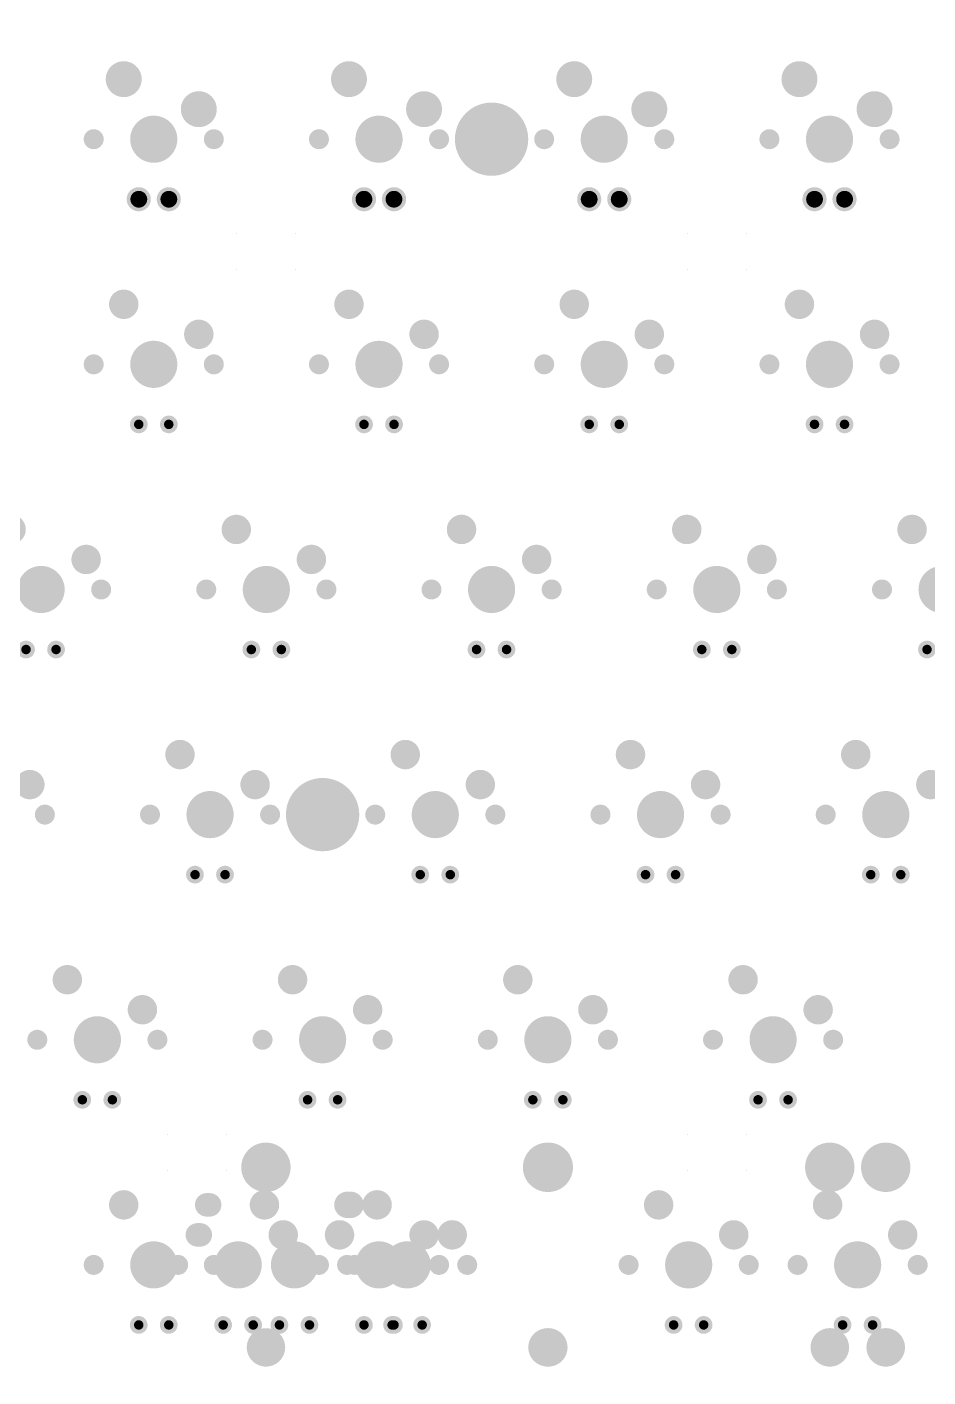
# Model space of a CAD drawing. Extents: x 623 to 925, y 1388 to 1504.
# Drawn here: x 772.6 to 848.8, y 1388.1 to 1502.4 of the extents above; entities that cross this region are included whole.
import ezdxf

# ---------------------------------------------------------------- set-up
doc = ezdxf.new("R2010")
doc.units = 0
doc.layers.get('0').update_dxf_attribs({"linetype": 'CONTINUOUS'})
for name, color, linetype in [('BOTTOMSOLDER', 6, 'CONTINUOUS'), ('KEEPOUTLAYER', 6, 'CONTINUOUS'), ('PADHOLELAYER', 156, 'CONTINUOUS')]:
    doc.layers.add(name, color=color, linetype=linetype)

# ---------------------------------------------------------------- blocks, each defined once
blk = doc.blocks.new('MX1UP__14')
at = {"layer": 'BOTTOMSOLDER'}
for points, const_width in [([(-1.64, 5.08, 1), (-0.89, 5.08, 1)], 0.75), ([(0.9, 5.08, 1), (1.65, 5.08, 1)], 0.75), ([(-1, 0, 1), (1, 0, 1)], 1.99), ([(-5.5, 0, 1), (-4.66, 0, 1)], 0.85), ([(4.66, 0, 1), (5.5, 0, 1)], 0.85), ([(-4.43, -2.54, 1), (-3.19, -2.54, 1)], 1.25), ([(1.85, -5.08, 1), (2.97, -5.08, 1)], 1.12), ([(2.11, -5.08, 1), (3.23, -5.08, 1)], 1.12)]:
    blk.add_lwpolyline(points, format="xyb", close=True, dxfattribs=dict(at, const_width=const_width))
at = {"layer": 'BOTTOMSOLDER', "const_width": 2.24}
blk.add_lwpolyline([(2.67, -5.08), (2.41, -5.08)], dxfattribs=at)
at = {"layer": 'PADHOLELAYER'}
for points, const_width in [([(-1.47, 5.08, 1), (-1.07, 5.08, 1)], 0.4), ([(1.07, 5.08, 1), (1.47, 5.08, 1)], 0.4), ([(-1, 0, 1), (1, 0, 1)], 1.99), ([(-5.5, 0, 1), (-4.66, 0, 1)], 0.85), ([(4.66, 0, 1), (5.5, 0, 1)], 0.85), ([(-4.19, -2.54, 1), (-3.43, -2.54, 1)], 0.751), ([(2.16, -5.08, 1), (2.92, -5.08, 1)], 0.751)]:
    blk.add_lwpolyline(points, format="xyb", close=True, dxfattribs=dict(at, const_width=const_width))
blk = doc.blocks.new('MX1UP__15')
at = {"layer": 'BOTTOMSOLDER'}
for points, const_width in [([(-1.64, 5.08, 1), (-0.89, 5.08, 1)], 0.75), ([(0.9, 5.08, 1), (1.65, 5.08, 1)], 0.75), ([(-1, 0, 1), (1, 0, 1)], 1.99), ([(-5.5, 0, 1), (-4.66, 0, 1)], 0.85), ([(4.66, 0, 1), (5.5, 0, 1)], 0.85), ([(-4.43, -2.54, 1), (-3.44, -2.54, 1)], 0.996), ([(-4.18, -2.54, 1), (-3.19, -2.54, 1)], 0.996), ([(1.92, -5.08, 1), (3.16, -5.08, 1)], 1.25)]:
    blk.add_lwpolyline(points, format="xyb", close=True, dxfattribs=dict(at, const_width=const_width))
at = {"layer": 'BOTTOMSOLDER', "const_width": 1.99}
blk.add_lwpolyline([(-3.68, -2.54), (-3.94, -2.54)], dxfattribs=at)
at = {"layer": 'PADHOLELAYER'}
for points, const_width in [([(-1.47, 5.08, 1), (-1.07, 5.08, 1)], 0.4), ([(1.07, 5.08, 1), (1.47, 5.08, 1)], 0.4), ([(-1, 0, 1), (1, 0, 1)], 1.99), ([(-5.5, 0, 1), (-4.66, 0, 1)], 0.85), ([(4.66, 0, 1), (5.5, 0, 1)], 0.85), ([(-4.19, -2.54, 1), (-3.43, -2.54, 1)], 0.751), ([(2.16, -5.08, 1), (2.92, -5.08, 1)], 0.751)]:
    blk.add_lwpolyline(points, format="xyb", close=True, dxfattribs=dict(at, const_width=const_width))
blk = doc.blocks.new('MX1UP__16')
at = {"layer": 'BOTTOMSOLDER'}
for points, const_width in [([(-1.64, 5.08, 1), (-0.89, 5.08, 1)], 0.75), ([(0.9, 5.08, 1), (1.65, 5.08, 1)], 0.75), ([(-1, 0, 1), (1, 0, 1)], 1.99), ([(-5.5, 0, 1), (-4.66, 0, 1)], 0.85), ([(4.66, 0, 1), (5.5, 0, 1)], 0.85), ([(-4.43, -2.54, 1), (-3.19, -2.54, 1)], 1.25), ([(1.92, -5.08, 1), (3.16, -5.08, 1)], 1.25)]:
    blk.add_lwpolyline(points, format="xyb", close=True, dxfattribs=dict(at, const_width=const_width))
at = {"layer": 'PADHOLELAYER'}
for points, const_width in [([(-1.47, 5.08, 1), (-1.07, 5.08, 1)], 0.4), ([(1.07, 5.08, 1), (1.47, 5.08, 1)], 0.4), ([(-1, 0, 1), (1, 0, 1)], 1.99), ([(-5.5, 0, 1), (-4.66, 0, 1)], 0.85), ([(4.66, 0, 1), (5.5, 0, 1)], 0.85), ([(-4.19, -2.54, 1), (-3.43, -2.54, 1)], 0.751), ([(2.16, -5.08, 1), (2.92, -5.08, 1)], 0.751)]:
    blk.add_lwpolyline(points, format="xyb", close=True, dxfattribs=dict(at, const_width=const_width))
blk = doc.blocks.new('MX1UP__24')
at = {"layer": 'BOTTOMSOLDER'}
for points, const_width in [([(-1.65, 5.08, 1), (-0.9, 5.08, 1)], 0.75), ([(0.89, 5.08, 1), (1.64, 5.08, 1)], 0.75), ([(-1, 0, 1), (1, 0, 1)], 1.99), ([(-5.5, 0, 1), (-4.66, 0, 1)], 0.85), ([(4.66, 0, 1), (5.5, 0, 1)], 0.85), ([(-4.43, -2.54, 1), (-3.19, -2.54, 1)], 1.25), ([(1.92, -5.08, 1), (3.16, -5.08, 1)], 1.25)]:
    blk.add_lwpolyline(points, format="xyb", close=True, dxfattribs=dict(at, const_width=const_width))
at = {"layer": 'PADHOLELAYER'}
for points, const_width in [([(-1.47, 5.08, 1), (-1.07, 5.08, 1)], 0.4), ([(1.07, 5.08, 1), (1.47, 5.08, 1)], 0.4), ([(-1, 0, 1), (1, 0, 1)], 1.99), ([(-5.5, 0, 1), (-4.66, 0, 1)], 0.85), ([(4.66, 0, 1), (5.5, 0, 1)], 0.85), ([(-4.19, -2.54, 1), (-3.43, -2.54, 1)], 0.751), ([(2.16, -5.08, 1), (2.92, -5.08, 1)], 0.751)]:
    blk.add_lwpolyline(points, format="xyb", close=True, dxfattribs=dict(at, const_width=const_width))
blk = doc.blocks.new('MX1UP__28')
at = {"layer": 'BOTTOMSOLDER'}
for points, const_width in [([(-1.64, 5.08, 1), (-0.89, 5.08, 1)], 0.75), ([(0.9, 5.08, 1), (1.65, 5.08, 1)], 0.75), ([(-1, 0, 1), (1, 0, 1)], 1.99), ([(-5.5, 0, 1), (-4.66, 0, 1)], 0.85), ([(4.66, 0, 1), (5.5, 0, 1)], 0.85), ([(-4.43, -2.54, 1), (-3.19, -2.54, 1)], 1.25), ([(1.92, -5.08, 1), (3.16, -5.08, 1)], 1.25)]:
    blk.add_lwpolyline(points, format="xyb", close=True, dxfattribs=dict(at, const_width=const_width))
at = {"layer": 'PADHOLELAYER'}
for points, const_width in [([(-1.47, 5.08, 1), (-1.07, 5.08, 1)], 0.4), ([(1.07, 5.08, 1), (1.47, 5.08, 1)], 0.4), ([(-1, 0, 1), (1, 0, 1)], 1.99), ([(-5.5, 0, 1), (-4.66, 0, 1)], 0.85), ([(4.66, 0, 1), (5.5, 0, 1)], 0.85), ([(-4.19, -2.54, 1), (-3.43, -2.54, 1)], 0.751), ([(2.16, -5.08, 1), (2.92, -5.08, 1)], 0.751)]:
    blk.add_lwpolyline(points, format="xyb", close=True, dxfattribs=dict(at, const_width=const_width))
blk = doc.blocks.new('MX1UP__29')
at = {"layer": 'BOTTOMSOLDER'}
for points, const_width in [([(-1.64, 5.08, 1), (-0.89, 5.08, 1)], 0.75), ([(0.9, 5.08, 1), (1.65, 5.08, 1)], 0.75), ([(-1, 0, 1), (1, 0, 1)], 1.99), ([(-5.5, 0, 1), (-4.66, 0, 1)], 0.85), ([(4.66, 0, 1), (5.5, 0, 1)], 0.85), ([(-4.43, -2.54, 1), (-3.19, -2.54, 1)], 1.25), ([(1.92, -5.08, 1), (3.16, -5.08, 1)], 1.25)]:
    blk.add_lwpolyline(points, format="xyb", close=True, dxfattribs=dict(at, const_width=const_width))
at = {"layer": 'PADHOLELAYER'}
for points, const_width in [([(-1.47, 5.08, 1), (-1.07, 5.08, 1)], 0.4), ([(1.07, 5.08, 1), (1.47, 5.08, 1)], 0.4), ([(-1, 0, 1), (1, 0, 1)], 1.99), ([(-5.5, 0, 1), (-4.66, 0, 1)], 0.85), ([(4.66, 0, 1), (5.5, 0, 1)], 0.85), ([(-4.19, -2.54, 1), (-3.43, -2.54, 1)], 0.751), ([(2.16, -5.08, 1), (2.92, -5.08, 1)], 0.751)]:
    blk.add_lwpolyline(points, format="xyb", close=True, dxfattribs=dict(at, const_width=const_width))
blk = doc.blocks.new('MX1UP__32')
at = {"layer": 'BOTTOMSOLDER'}
for points, const_width in [([(-1.64, 5.08, 1), (-0.89, 5.08, 1)], 0.75), ([(0.9, 5.08, 1), (1.65, 5.08, 1)], 0.75), ([(-1, 0, 1), (1, 0, 1)], 1.99), ([(-5.5, 0, 1), (-4.66, 0, 1)], 0.85), ([(4.66, 0, 1), (5.5, 0, 1)], 0.85), ([(-4.43, -2.54, 1), (-3.19, -2.54, 1)], 1.25), ([(1.92, -5.08, 1), (3.16, -5.08, 1)], 1.25)]:
    blk.add_lwpolyline(points, format="xyb", close=True, dxfattribs=dict(at, const_width=const_width))
at = {"layer": 'PADHOLELAYER'}
for points, const_width in [([(-1.47, 5.08, 1), (-1.07, 5.08, 1)], 0.4), ([(1.07, 5.08, 1), (1.47, 5.08, 1)], 0.4), ([(-1, 0, 1), (1, 0, 1)], 1.99), ([(-5.5, 0, 1), (-4.66, 0, 1)], 0.85), ([(4.66, 0, 1), (5.5, 0, 1)], 0.85), ([(-4.19, -2.54, 1), (-3.43, -2.54, 1)], 0.751), ([(2.16, -5.08, 1), (2.92, -5.08, 1)], 0.751)]:
    blk.add_lwpolyline(points, format="xyb", close=True, dxfattribs=dict(at, const_width=const_width))
blk = doc.blocks.new('MX1UP__37')
at = {"layer": 'BOTTOMSOLDER'}
for points, const_width in [([(-1.64, 5.08, 1), (-0.89, 5.08, 1)], 0.75), ([(0.9, 5.08, 1), (1.65, 5.08, 1)], 0.75), ([(-1, 0, 1), (1, 0, 1)], 1.99), ([(-5.5, 0, 1), (-4.66, 0, 1)], 0.85), ([(4.66, 0, 1), (5.5, 0, 1)], 0.85), ([(-4.43, -2.54, 1), (-3.19, -2.54, 1)], 1.25), ([(1.92, -5.08, 1), (3.16, -5.08, 1)], 1.25)]:
    blk.add_lwpolyline(points, format="xyb", close=True, dxfattribs=dict(at, const_width=const_width))
at = {"layer": 'PADHOLELAYER'}
for points, const_width in [([(-1.47, 5.08, 1), (-1.07, 5.08, 1)], 0.4), ([(1.07, 5.08, 1), (1.47, 5.08, 1)], 0.4), ([(-1, 0, 1), (1, 0, 1)], 1.99), ([(-5.5, 0, 1), (-4.66, 0, 1)], 0.85), ([(4.66, 0, 1), (5.5, 0, 1)], 0.85), ([(-4.19, -2.54, 1), (-3.43, -2.54, 1)], 0.751), ([(2.16, -5.08, 1), (2.92, -5.08, 1)], 0.751)]:
    blk.add_lwpolyline(points, format="xyb", close=True, dxfattribs=dict(at, const_width=const_width))
blk = doc.blocks.new('MX1UP__38')
at = {"layer": 'BOTTOMSOLDER'}
for points, const_width in [([(-1.65, 5.08, 1), (-0.9, 5.08, 1)], 0.75), ([(0.89, 5.08, 1), (1.64, 5.08, 1)], 0.75), ([(-1, 0, 1), (1, 0, 1)], 1.99), ([(-5.5, 0, 1), (-4.66, 0, 1)], 0.85), ([(4.66, 0, 1), (5.5, 0, 1)], 0.85), ([(-4.43, -2.54, 1), (-3.19, -2.54, 1)], 1.25), ([(1.92, -5.08, 1), (3.16, -5.08, 1)], 1.25)]:
    blk.add_lwpolyline(points, format="xyb", close=True, dxfattribs=dict(at, const_width=const_width))
at = {"layer": 'PADHOLELAYER'}
for points, const_width in [([(-1.47, 5.08, 1), (-1.07, 5.08, 1)], 0.4), ([(1.07, 5.08, 1), (1.47, 5.08, 1)], 0.4), ([(-1, 0, 1), (1, 0, 1)], 1.99), ([(-5.5, 0, 1), (-4.66, 0, 1)], 0.85), ([(4.66, 0, 1), (5.5, 0, 1)], 0.85), ([(-4.19, -2.54, 1), (-3.43, -2.54, 1)], 0.751), ([(2.16, -5.08, 1), (2.92, -5.08, 1)], 0.751)]:
    blk.add_lwpolyline(points, format="xyb", close=True, dxfattribs=dict(at, const_width=const_width))
blk = doc.blocks.new('RGB_WS2812B_43')
at = {"layer": 'PADHOLELAYER'}
for points in [[(-2.5, 1.52), (-2.5, 1.52), (-2.5, 1.52), (-2.5, 1.52)], [(2.5, 1.52), (2.5, 1.52), (2.5, 1.52), (2.5, 1.52)], [(-2.5, -1.52), (-2.5, -1.52), (-2.5, -1.52), (-2.5, -1.52)], [(2.5, -1.52), (2.5, -1.52), (2.5, -1.52), (2.5, -1.52)]]:
    blk.add_lwpolyline(points, close=True, dxfattribs=at)
blk = doc.blocks.new('RGB_WS2812B_44')
at = {"layer": 'PADHOLELAYER'}
for points in [[(-2.5, 1.52), (-2.5, 1.52), (-2.5, 1.52), (-2.5, 1.52)], [(2.5, 1.52), (2.5, 1.52), (2.5, 1.52), (2.5, 1.52)], [(-2.5, -1.52), (-2.5, -1.52), (-2.5, -1.52), (-2.5, -1.52)], [(2.5, -1.52), (2.5, -1.52), (2.5, -1.52), (2.5, -1.52)]]:
    blk.add_lwpolyline(points, close=True, dxfattribs=at)
blk = doc.blocks.new('RGB_WS2812B_53')
at = {"layer": 'PADHOLELAYER'}
for points in [[(-2.5, 1.52), (-2.5, 1.52), (-2.5, 1.52), (-2.5, 1.52)], [(2.5, 1.52), (2.5, 1.52), (2.5, 1.52), (2.5, 1.52)], [(-2.5, -1.52), (-2.5, -1.52), (-2.5, -1.52), (-2.5, -1.52)], [(2.5, -1.52), (2.5, -1.52), (2.5, -1.52), (2.5, -1.52)]]:
    blk.add_lwpolyline(points, close=True, dxfattribs=at)
blk = doc.blocks.new('RGB_WS2812B_54')
at = {"layer": 'PADHOLELAYER'}
for points in [[(-2.5, 1.52), (-2.5, 1.52), (-2.5, 1.52), (-2.5, 1.52)], [(2.5, 1.52), (2.5, 1.52), (2.5, 1.52), (2.5, 1.52)], [(-2.5, -1.52), (-2.5, -1.52), (-2.5, -1.52), (-2.5, -1.52)], [(2.5, -1.52), (2.5, -1.52), (2.5, -1.52), (2.5, -1.52)]]:
    blk.add_lwpolyline(points, close=True, dxfattribs=at)
blk = doc.blocks.new('MX1UP__158')
at = {"layer": 'BOTTOMSOLDER'}
for points, const_width in [([(-1.64, 5.08, 1), (-0.89, 5.08, 1)], 0.75), ([(0.9, 5.08, 1), (1.65, 5.08, 1)], 0.75), ([(-1, 0, 1), (1, 0, 1)], 1.99), ([(-5.5, 0, 1), (-4.66, 0, 1)], 0.85), ([(4.66, 0, 1), (5.5, 0, 1)], 0.85), ([(-4.43, -2.54, 1), (-3.19, -2.54, 1)], 1.25), ([(1.92, -5.08, 1), (3.16, -5.08, 1)], 1.25)]:
    blk.add_lwpolyline(points, format="xyb", close=True, dxfattribs=dict(at, const_width=const_width))
at = {"layer": 'PADHOLELAYER'}
for points, const_width in [([(-1.47, 5.08, 1), (-1.07, 5.08, 1)], 0.4), ([(1.07, 5.08, 1), (1.47, 5.08, 1)], 0.4), ([(-1, 0, 1), (1, 0, 1)], 1.99), ([(-5.5, 0, 1), (-4.66, 0, 1)], 0.85), ([(4.66, 0, 1), (5.5, 0, 1)], 0.85), ([(-4.19, -2.54, 1), (-3.43, -2.54, 1)], 0.751), ([(2.16, -5.08, 1), (2.92, -5.08, 1)], 0.751)]:
    blk.add_lwpolyline(points, format="xyb", close=True, dxfattribs=dict(at, const_width=const_width))
blk = doc.blocks.new('MX1UP__168')
at = {"layer": 'BOTTOMSOLDER'}
for points, const_width in [([(-1.64, 5.08, 1), (-0.89, 5.08, 1)], 0.75), ([(0.9, 5.08, 1), (1.65, 5.08, 1)], 0.75), ([(-1, 0, 1), (1, 0, 1)], 1.99), ([(-5.5, 0, 1), (-4.66, 0, 1)], 0.85), ([(4.66, 0, 1), (5.5, 0, 1)], 0.85), ([(-4.43, -2.54, 1), (-3.19, -2.54, 1)], 1.25), ([(1.92, -5.08, 1), (3.16, -5.08, 1)], 1.25)]:
    blk.add_lwpolyline(points, format="xyb", close=True, dxfattribs=dict(at, const_width=const_width))
at = {"layer": 'PADHOLELAYER'}
for points, const_width in [([(-1.47, 5.08, 1), (-1.07, 5.08, 1)], 0.4), ([(1.07, 5.08, 1), (1.47, 5.08, 1)], 0.4), ([(-1, 0, 1), (1, 0, 1)], 1.99), ([(-5.5, 0, 1), (-4.66, 0, 1)], 0.85), ([(4.66, 0, 1), (5.5, 0, 1)], 0.85), ([(-4.19, -2.54, 1), (-3.43, -2.54, 1)], 0.751), ([(2.16, -5.08, 1), (2.92, -5.08, 1)], 0.751)]:
    blk.add_lwpolyline(points, format="xyb", close=True, dxfattribs=dict(at, const_width=const_width))
blk = doc.blocks.new('MX1UP__170')
at = {"layer": 'BOTTOMSOLDER'}
for points, const_width in [([(-1.64, 5.08, 1), (-0.89, 5.08, 1)], 0.75), ([(0.9, 5.08, 1), (1.65, 5.08, 1)], 0.75), ([(-1, 0, 1), (1, 0, 1)], 1.99), ([(-5.5, 0, 1), (-4.66, 0, 1)], 0.85), ([(4.66, 0, 1), (5.5, 0, 1)], 0.85), ([(-4.43, -2.54, 1), (-3.19, -2.54, 1)], 1.25), ([(1.92, -5.08, 1), (3.16, -5.08, 1)], 1.25)]:
    blk.add_lwpolyline(points, format="xyb", close=True, dxfattribs=dict(at, const_width=const_width))
at = {"layer": 'PADHOLELAYER'}
for points, const_width in [([(-1.47, 5.08, 1), (-1.07, 5.08, 1)], 0.4), ([(1.07, 5.08, 1), (1.47, 5.08, 1)], 0.4), ([(-1, 0, 1), (1, 0, 1)], 1.99), ([(-5.5, 0, 1), (-4.66, 0, 1)], 0.85), ([(4.66, 0, 1), (5.5, 0, 1)], 0.85), ([(-4.19, -2.54, 1), (-3.43, -2.54, 1)], 0.751), ([(2.16, -5.08, 1), (2.92, -5.08, 1)], 0.751)]:
    blk.add_lwpolyline(points, format="xyb", close=True, dxfattribs=dict(at, const_width=const_width))
blk = doc.blocks.new('MX1UP__172')
at = {"layer": 'BOTTOMSOLDER'}
for points, const_width in [([(-1.64, 5.08, 1), (-0.89, 5.08, 1)], 0.75), ([(0.9, 5.08, 1), (1.65, 5.08, 1)], 0.75), ([(-1, 0, 1), (1, 0, 1)], 1.99), ([(-5.5, 0, 1), (-4.66, 0, 1)], 0.85), ([(4.66, 0, 1), (5.5, 0, 1)], 0.85), ([(-4.43, -2.54, 1), (-3.19, -2.54, 1)], 1.25), ([(1.92, -5.08, 1), (3.16, -5.08, 1)], 1.25)]:
    blk.add_lwpolyline(points, format="xyb", close=True, dxfattribs=dict(at, const_width=const_width))
at = {"layer": 'PADHOLELAYER'}
for points, const_width in [([(-1.47, 5.08, 1), (-1.07, 5.08, 1)], 0.4), ([(1.07, 5.08, 1), (1.47, 5.08, 1)], 0.4), ([(-1, 0, 1), (1, 0, 1)], 1.99), ([(-5.5, 0, 1), (-4.66, 0, 1)], 0.85), ([(4.66, 0, 1), (5.5, 0, 1)], 0.85), ([(-4.19, -2.54, 1), (-3.43, -2.54, 1)], 0.751), ([(2.16, -5.08, 1), (2.92, -5.08, 1)], 0.751)]:
    blk.add_lwpolyline(points, format="xyb", close=True, dxfattribs=dict(at, const_width=const_width))
blk = doc.blocks.new('MX1UP__173')
at = {"layer": 'BOTTOMSOLDER'}
for points, const_width in [([(-1.64, 5.08, 1), (-0.89, 5.08, 1)], 0.75), ([(0.9, 5.08, 1), (1.65, 5.08, 1)], 0.75), ([(-1, 0, 1), (1, 0, 1)], 1.99), ([(-5.5, 0, 1), (-4.66, 0, 1)], 0.85), ([(4.66, 0, 1), (5.5, 0, 1)], 0.85), ([(-4.43, -2.54, 1), (-3.19, -2.54, 1)], 1.25), ([(1.92, -5.08, 1), (3.16, -5.08, 1)], 1.25)]:
    blk.add_lwpolyline(points, format="xyb", close=True, dxfattribs=dict(at, const_width=const_width))
at = {"layer": 'PADHOLELAYER'}
for points, const_width in [([(-1.47, 5.08, 1), (-1.07, 5.08, 1)], 0.4), ([(1.07, 5.08, 1), (1.47, 5.08, 1)], 0.4), ([(-1, 0, 1), (1, 0, 1)], 1.99), ([(-5.5, 0, 1), (-4.66, 0, 1)], 0.85), ([(4.66, 0, 1), (5.5, 0, 1)], 0.85), ([(-4.19, -2.54, 1), (-3.43, -2.54, 1)], 0.751), ([(2.16, -5.08, 1), (2.92, -5.08, 1)], 0.751)]:
    blk.add_lwpolyline(points, format="xyb", close=True, dxfattribs=dict(at, const_width=const_width))
blk = doc.blocks.new('MX1UP__174')
at = {"layer": 'BOTTOMSOLDER'}
for points, const_width in [([(-1.64, 5.08, 1), (-0.89, 5.08, 1)], 0.75), ([(0.9, 5.08, 1), (1.65, 5.08, 1)], 0.75), ([(-1, 0, 1), (1, 0, 1)], 1.99), ([(-5.5, 0, 1), (-4.66, 0, 1)], 0.85), ([(4.66, 0, 1), (5.5, 0, 1)], 0.85), ([(-4.43, -2.54, 1), (-3.19, -2.54, 1)], 1.25), ([(1.92, -5.08, 1), (2.91, -5.08, 1)], 0.996), ([(2.17, -5.08, 1), (3.16, -5.08, 1)], 0.996)]:
    blk.add_lwpolyline(points, format="xyb", close=True, dxfattribs=dict(at, const_width=const_width))
at = {"layer": 'BOTTOMSOLDER', "const_width": 1.99}
blk.add_lwpolyline([(2.67, -5.08), (2.41, -5.08)], dxfattribs=at)
at = {"layer": 'PADHOLELAYER'}
for points, const_width in [([(-1.47, 5.08, 1), (-1.07, 5.08, 1)], 0.4), ([(1.07, 5.08, 1), (1.47, 5.08, 1)], 0.4), ([(-1, 0, 1), (1, 0, 1)], 1.99), ([(-5.5, 0, 1), (-4.66, 0, 1)], 0.85), ([(4.66, 0, 1), (5.5, 0, 1)], 0.85), ([(-4.19, -2.54, 1), (-3.43, -2.54, 1)], 0.751), ([(2.16, -5.08, 1), (2.92, -5.08, 1)], 0.751)]:
    blk.add_lwpolyline(points, format="xyb", close=True, dxfattribs=dict(at, const_width=const_width))
blk = doc.blocks.new('MX1UP__180')
at = {"layer": 'BOTTOMSOLDER'}
for points, const_width in [([(-1.78, 5.08, 1), (-0.76, 5.08, 1)], 1.02), ([(0.76, 5.08, 1), (1.78, 5.08, 1)], 1.02), ([(-1, 0, 1), (1, 0, 1)], 1.99), ([(-5.5, 0, 1), (-4.66, 0, 1)], 0.85), ([(4.66, 0, 1), (5.5, 0, 1)], 0.85), ([(-4.57, -2.54, 1), (-3.05, -2.54, 1)], 1.52), ([(1.78, -5.08, 1), (3.3, -5.08, 1)], 1.52)]:
    blk.add_lwpolyline(points, format="xyb", close=True, dxfattribs=dict(at, const_width=const_width))
at = {"layer": 'PADHOLELAYER'}
for points, const_width in [([(-1.63, 5.08, 1), (-0.92, 5.08, 1)], 0.71), ([(0.91, 5.08, 1), (1.62, 5.08, 1)], 0.71), ([(-1, 0, 1), (1, 0, 1)], 1.99), ([(-5.5, 0, 1), (-4.66, 0, 1)], 0.85), ([(4.66, 0, 1), (5.5, 0, 1)], 0.85), ([(-4.32, -2.54, 1), (-3.3, -2.54, 1)], 1.02), ([(2.03, -5.08, 1), (3.05, -5.08, 1)], 1.02)]:
    blk.add_lwpolyline(points, format="xyb", close=True, dxfattribs=dict(at, const_width=const_width))
blk = doc.blocks.new('MX1UP__181')
at = {"layer": 'BOTTOMSOLDER'}
for points, const_width in [([(-1.78, 5.08, 1), (-0.76, 5.08, 1)], 1.02), ([(0.76, 5.08, 1), (1.78, 5.08, 1)], 1.02), ([(-1, 0, 1), (1, 0, 1)], 1.99), ([(-5.5, 0, 1), (-4.66, 0, 1)], 0.85), ([(4.66, 0, 1), (5.5, 0, 1)], 0.85), ([(-4.57, -2.54, 1), (-3.05, -2.54, 1)], 1.52), ([(1.78, -5.08, 1), (3.3, -5.08, 1)], 1.52)]:
    blk.add_lwpolyline(points, format="xyb", close=True, dxfattribs=dict(at, const_width=const_width))
at = {"layer": 'PADHOLELAYER'}
for points, const_width in [([(-1.62, 5.08, 1), (-0.91, 5.08, 1)], 0.71), ([(0.92, 5.08, 1), (1.63, 5.08, 1)], 0.71), ([(-1, 0, 1), (1, 0, 1)], 1.99), ([(-5.5, 0, 1), (-4.66, 0, 1)], 0.85), ([(4.66, 0, 1), (5.5, 0, 1)], 0.85), ([(-4.32, -2.54, 1), (-3.3, -2.54, 1)], 1.02), ([(2.03, -5.08, 1), (3.05, -5.08, 1)], 1.02)]:
    blk.add_lwpolyline(points, format="xyb", close=True, dxfattribs=dict(at, const_width=const_width))
blk = doc.blocks.new('MX1UP__182')
at = {"layer": 'BOTTOMSOLDER'}
for points, const_width in [([(-1.78, 5.08, 1), (-0.76, 5.08, 1)], 1.02), ([(0.76, 5.08, 1), (1.78, 5.08, 1)], 1.02), ([(-1, 0, 1), (1, 0, 1)], 1.99), ([(-5.5, 0, 1), (-4.66, 0, 1)], 0.85), ([(4.66, 0, 1), (5.5, 0, 1)], 0.85), ([(-4.57, -2.54, 1), (-3.05, -2.54, 1)], 1.52), ([(1.78, -5.08, 1), (3.3, -5.08, 1)], 1.52)]:
    blk.add_lwpolyline(points, format="xyb", close=True, dxfattribs=dict(at, const_width=const_width))
at = {"layer": 'PADHOLELAYER'}
for points, const_width in [([(-1.62, 5.08, 1), (-0.91, 5.08, 1)], 0.71), ([(0.92, 5.08, 1), (1.63, 5.08, 1)], 0.71), ([(-1, 0, 1), (1, 0, 1)], 1.99), ([(-5.5, 0, 1), (-4.66, 0, 1)], 0.85), ([(4.66, 0, 1), (5.5, 0, 1)], 0.85), ([(-4.32, -2.54, 1), (-3.3, -2.54, 1)], 1.02), ([(2.03, -5.08, 1), (3.05, -5.08, 1)], 1.02)]:
    blk.add_lwpolyline(points, format="xyb", close=True, dxfattribs=dict(at, const_width=const_width))
blk = doc.blocks.new('MX1UP__183')
at = {"layer": 'BOTTOMSOLDER'}
for points, const_width in [([(-1.78, 5.08, 1), (-0.76, 5.08, 1)], 1.02), ([(0.76, 5.08, 1), (1.78, 5.08, 1)], 1.02), ([(-1, 0, 1), (1, 0, 1)], 1.99), ([(-5.5, 0, 1), (-4.66, 0, 1)], 0.85), ([(4.66, 0, 1), (5.5, 0, 1)], 0.85), ([(-4.57, -2.54, 1), (-3.05, -2.54, 1)], 1.52), ([(1.78, -5.08, 1), (3.3, -5.08, 1)], 1.52)]:
    blk.add_lwpolyline(points, format="xyb", close=True, dxfattribs=dict(at, const_width=const_width))
at = {"layer": 'PADHOLELAYER'}
for points, const_width in [([(-1.63, 5.08, 1), (-0.92, 5.08, 1)], 0.71), ([(0.91, 5.08, 1), (1.62, 5.08, 1)], 0.71), ([(-1, 0, 1), (1, 0, 1)], 1.99), ([(-5.5, 0, 1), (-4.66, 0, 1)], 0.85), ([(4.66, 0, 1), (5.5, 0, 1)], 0.85), ([(-4.32, -2.54, 1), (-3.3, -2.54, 1)], 1.02), ([(2.03, -5.08, 1), (3.05, -5.08, 1)], 1.02)]:
    blk.add_lwpolyline(points, format="xyb", close=True, dxfattribs=dict(at, const_width=const_width))
blk = doc.blocks.new('MX1UP__188')
at = {"layer": 'BOTTOMSOLDER'}
for points, const_width in [([(-1.64, 5.08, 1), (-0.89, 5.08, 1)], 0.75), ([(0.9, 5.08, 1), (1.65, 5.08, 1)], 0.75), ([(-1, 0, 1), (1, 0, 1)], 1.99), ([(-5.5, 0, 1), (-4.66, 0, 1)], 0.85), ([(4.66, 0, 1), (5.5, 0, 1)], 0.85), ([(-4.43, -2.54, 1), (-3.19, -2.54, 1)], 1.25), ([(1.92, -5.08, 1), (3.16, -5.08, 1)], 1.25)]:
    blk.add_lwpolyline(points, format="xyb", close=True, dxfattribs=dict(at, const_width=const_width))
at = {"layer": 'PADHOLELAYER'}
for points, const_width in [([(-1.47, 5.08, 1), (-1.07, 5.08, 1)], 0.4), ([(1.07, 5.08, 1), (1.47, 5.08, 1)], 0.4), ([(-1, 0, 1), (1, 0, 1)], 1.99), ([(-5.5, 0, 1), (-4.66, 0, 1)], 0.85), ([(4.66, 0, 1), (5.5, 0, 1)], 0.85), ([(-4.19, -2.54, 1), (-3.43, -2.54, 1)], 0.751), ([(2.16, -5.08, 1), (2.92, -5.08, 1)], 0.751)]:
    blk.add_lwpolyline(points, format="xyb", close=True, dxfattribs=dict(at, const_width=const_width))
blk = doc.blocks.new('MX1UP__192')
at = {"layer": 'BOTTOMSOLDER'}
for points, const_width in [([(-1.65, 5.08, 1), (-0.9, 5.08, 1)], 0.75), ([(0.89, 5.08, 1), (1.64, 5.08, 1)], 0.75), ([(-1, 0, 1), (1, 0, 1)], 1.99), ([(-5.5, 0, 1), (-4.66, 0, 1)], 0.85), ([(4.66, 0, 1), (5.5, 0, 1)], 0.85), ([(-4.43, -2.54, 1), (-3.19, -2.54, 1)], 1.25), ([(1.92, -5.08, 1), (3.16, -5.08, 1)], 1.25)]:
    blk.add_lwpolyline(points, format="xyb", close=True, dxfattribs=dict(at, const_width=const_width))
at = {"layer": 'PADHOLELAYER'}
for points, const_width in [([(-1.47, 5.08, 1), (-1.07, 5.08, 1)], 0.4), ([(1.07, 5.08, 1), (1.47, 5.08, 1)], 0.4), ([(-1, 0, 1), (1, 0, 1)], 1.99), ([(-5.5, 0, 1), (-4.66, 0, 1)], 0.85), ([(4.66, 0, 1), (5.5, 0, 1)], 0.85), ([(-4.19, -2.54, 1), (-3.43, -2.54, 1)], 0.751), ([(2.16, -5.08, 1), (2.92, -5.08, 1)], 0.751)]:
    blk.add_lwpolyline(points, format="xyb", close=True, dxfattribs=dict(at, const_width=const_width))
blk = doc.blocks.new('MX1UP__284')
at = {"layer": 'BOTTOMSOLDER'}
for points, const_width in [([(-1.64, 5.08, 1), (-0.89, 5.08, 1)], 0.75), ([(0.9, 5.08, 1), (1.65, 5.08, 1)], 0.75), ([(-1, 0, 1), (1, 0, 1)], 1.99), ([(-5.5, 0, 1), (-4.66, 0, 1)], 0.85), ([(4.66, 0, 1), (5.5, 0, 1)], 0.85), ([(-4.43, -2.54, 1), (-3.19, -2.54, 1)], 1.25), ([(1.92, -5.08, 1), (3.16, -5.08, 1)], 1.25)]:
    blk.add_lwpolyline(points, format="xyb", close=True, dxfattribs=dict(at, const_width=const_width))
at = {"layer": 'PADHOLELAYER'}
for points, const_width in [([(-1.47, 5.08, 1), (-1.07, 5.08, 1)], 0.4), ([(1.07, 5.08, 1), (1.47, 5.08, 1)], 0.4), ([(-1, 0, 1), (1, 0, 1)], 1.99), ([(-5.5, 0, 1), (-4.66, 0, 1)], 0.85), ([(4.66, 0, 1), (5.5, 0, 1)], 0.85), ([(-4.19, -2.54, 1), (-3.43, -2.54, 1)], 0.751), ([(2.16, -5.08, 1), (2.92, -5.08, 1)], 0.751)]:
    blk.add_lwpolyline(points, format="xyb", close=True, dxfattribs=dict(at, const_width=const_width))
blk = doc.blocks.new('MX1UP__293')
at = {"layer": 'BOTTOMSOLDER'}
for points, const_width in [([(-1.64, 5.08, 1), (-0.89, 5.08, 1)], 0.75), ([(0.9, 5.08, 1), (1.65, 5.08, 1)], 0.75), ([(-1, 0, 1), (1, 0, 1)], 1.99), ([(-5.5, 0, 1), (-4.66, 0, 1)], 0.85), ([(4.66, 0, 1), (5.5, 0, 1)], 0.85), ([(-4.43, -2.54, 1), (-3.19, -2.54, 1)], 1.25), ([(1.92, -5.08, 1), (3.16, -5.08, 1)], 1.25)]:
    blk.add_lwpolyline(points, format="xyb", close=True, dxfattribs=dict(at, const_width=const_width))
at = {"layer": 'PADHOLELAYER'}
for points, const_width in [([(-1.47, 5.08, 1), (-1.07, 5.08, 1)], 0.4), ([(1.07, 5.08, 1), (1.47, 5.08, 1)], 0.4), ([(-1, 0, 1), (1, 0, 1)], 1.99), ([(-5.5, 0, 1), (-4.66, 0, 1)], 0.85), ([(4.66, 0, 1), (5.5, 0, 1)], 0.85), ([(-4.19, -2.54, 1), (-3.43, -2.54, 1)], 0.751), ([(2.16, -5.08, 1), (2.92, -5.08, 1)], 0.751)]:
    blk.add_lwpolyline(points, format="xyb", close=True, dxfattribs=dict(at, const_width=const_width))
blk = doc.blocks.new('MX1UP__303')
at = {"layer": 'BOTTOMSOLDER'}
for points, const_width in [([(-1.65, 5.08, 1), (-0.9, 5.08, 1)], 0.75), ([(0.89, 5.08, 1), (1.64, 5.08, 1)], 0.75), ([(-1, 0, 1), (1, 0, 1)], 1.99), ([(-5.5, 0, 1), (-4.66, 0, 1)], 0.85), ([(4.66, 0, 1), (5.5, 0, 1)], 0.85), ([(-4.43, -2.54, 1), (-3.19, -2.54, 1)], 1.25), ([(1.92, -5.08, 1), (3.16, -5.08, 1)], 1.25)]:
    blk.add_lwpolyline(points, format="xyb", close=True, dxfattribs=dict(at, const_width=const_width))
at = {"layer": 'PADHOLELAYER'}
for points, const_width in [([(-1.47, 5.08, 1), (-1.07, 5.08, 1)], 0.4), ([(1.07, 5.08, 1), (1.47, 5.08, 1)], 0.4), ([(-1, 0, 1), (1, 0, 1)], 1.99), ([(-5.5, 0, 1), (-4.66, 0, 1)], 0.85), ([(4.66, 0, 1), (5.5, 0, 1)], 0.85), ([(-4.19, -2.54, 1), (-3.43, -2.54, 1)], 0.751), ([(2.16, -5.08, 1), (2.92, -5.08, 1)], 0.751)]:
    blk.add_lwpolyline(points, format="xyb", close=True, dxfattribs=dict(at, const_width=const_width))
blk = doc.blocks.new('MX1UP__304')
at = {"layer": 'BOTTOMSOLDER'}
for points, const_width in [([(-1.65, 5.08, 1), (-0.9, 5.08, 1)], 0.75), ([(0.89, 5.08, 1), (1.64, 5.08, 1)], 0.75), ([(-1, 0, 1), (1, 0, 1)], 1.99), ([(-5.5, 0, 1), (-4.66, 0, 1)], 0.85), ([(4.66, 0, 1), (5.5, 0, 1)], 0.85), ([(-4.43, -2.54, 1), (-3.19, -2.54, 1)], 1.25), ([(1.92, -5.08, 1), (3.16, -5.08, 1)], 1.25)]:
    blk.add_lwpolyline(points, format="xyb", close=True, dxfattribs=dict(at, const_width=const_width))
at = {"layer": 'PADHOLELAYER'}
for points, const_width in [([(-1.47, 5.08, 1), (-1.07, 5.08, 1)], 0.4), ([(1.07, 5.08, 1), (1.47, 5.08, 1)], 0.4), ([(-1, 0, 1), (1, 0, 1)], 1.99), ([(-5.5, 0, 1), (-4.66, 0, 1)], 0.85), ([(4.66, 0, 1), (5.5, 0, 1)], 0.85), ([(-4.19, -2.54, 1), (-3.43, -2.54, 1)], 0.751), ([(2.16, -5.08, 1), (2.92, -5.08, 1)], 0.751)]:
    blk.add_lwpolyline(points, format="xyb", close=True, dxfattribs=dict(at, const_width=const_width))
blk = doc.blocks.new('MX1UP__305')
at = {"layer": 'BOTTOMSOLDER'}
for points, const_width in [([(-1.64, 5.08, 1), (-0.89, 5.08, 1)], 0.75), ([(0.9, 5.08, 1), (1.65, 5.08, 1)], 0.75), ([(-1, 0, 1), (1, 0, 1)], 1.99), ([(-5.5, 0, 1), (-4.66, 0, 1)], 0.85), ([(4.66, 0, 1), (5.5, 0, 1)], 0.85), ([(-4.43, -2.54, 1), (-3.19, -2.54, 1)], 1.25), ([(1.92, -5.08, 1), (3.16, -5.08, 1)], 1.25)]:
    blk.add_lwpolyline(points, format="xyb", close=True, dxfattribs=dict(at, const_width=const_width))
at = {"layer": 'PADHOLELAYER'}
for points, const_width in [([(-1.47, 5.08, 1), (-1.07, 5.08, 1)], 0.4), ([(1.07, 5.08, 1), (1.47, 5.08, 1)], 0.4), ([(-1, 0, 1), (1, 0, 1)], 1.99), ([(-5.5, 0, 1), (-4.66, 0, 1)], 0.85), ([(4.66, 0, 1), (5.5, 0, 1)], 0.85), ([(-4.19, -2.54, 1), (-3.43, -2.54, 1)], 0.751), ([(2.16, -5.08, 1), (2.92, -5.08, 1)], 0.751)]:
    blk.add_lwpolyline(points, format="xyb", close=True, dxfattribs=dict(at, const_width=const_width))
blk = doc.blocks.new('MX1UP__306')
at = {"layer": 'BOTTOMSOLDER'}
for points, const_width in [([(-1.65, 5.08, 1), (-0.9, 5.08, 1)], 0.75), ([(0.89, 5.08, 1), (1.64, 5.08, 1)], 0.75), ([(-1, 0, 1), (1, 0, 1)], 1.99), ([(-5.5, 0, 1), (-4.66, 0, 1)], 0.85), ([(4.66, 0, 1), (5.5, 0, 1)], 0.85), ([(-4.43, -2.54, 1), (-3.19, -2.54, 1)], 1.25), ([(1.92, -5.08, 1), (3.16, -5.08, 1)], 1.25)]:
    blk.add_lwpolyline(points, format="xyb", close=True, dxfattribs=dict(at, const_width=const_width))
at = {"layer": 'PADHOLELAYER'}
for points, const_width in [([(-1.47, 5.08, 1), (-1.07, 5.08, 1)], 0.4), ([(1.07, 5.08, 1), (1.47, 5.08, 1)], 0.4), ([(-1, 0, 1), (1, 0, 1)], 1.99), ([(-5.5, 0, 1), (-4.66, 0, 1)], 0.85), ([(4.66, 0, 1), (5.5, 0, 1)], 0.85), ([(-4.19, -2.54, 1), (-3.43, -2.54, 1)], 0.751), ([(2.16, -5.08, 1), (2.92, -5.08, 1)], 0.751)]:
    blk.add_lwpolyline(points, format="xyb", close=True, dxfattribs=dict(at, const_width=const_width))
blk = doc.blocks.new('MX1UP__316')
at = {"layer": 'BOTTOMSOLDER'}
for points, const_width in [([(-1.64, 5.08, 1), (-0.89, 5.08, 1)], 0.75), ([(0.9, 5.08, 1), (1.65, 5.08, 1)], 0.75), ([(-1, 0, 1), (1, 0, 1)], 1.99), ([(-5.5, 0, 1), (-4.66, 0, 1)], 0.85), ([(4.66, 0, 1), (5.5, 0, 1)], 0.85), ([(-4.43, -2.54, 1), (-3.19, -2.54, 1)], 1.25), ([(1.92, -5.08, 1), (3.16, -5.08, 1)], 1.25)]:
    blk.add_lwpolyline(points, format="xyb", close=True, dxfattribs=dict(at, const_width=const_width))
at = {"layer": 'PADHOLELAYER'}
for points, const_width in [([(-1.47, 5.08, 1), (-1.07, 5.08, 1)], 0.4), ([(1.07, 5.08, 1), (1.47, 5.08, 1)], 0.4), ([(-1, 0, 1), (1, 0, 1)], 1.99), ([(-5.5, 0, 1), (-4.66, 0, 1)], 0.85), ([(4.66, 0, 1), (5.5, 0, 1)], 0.85), ([(-4.19, -2.54, 1), (-3.43, -2.54, 1)], 0.751), ([(2.16, -5.08, 1), (2.92, -5.08, 1)], 0.751)]:
    blk.add_lwpolyline(points, format="xyb", close=True, dxfattribs=dict(at, const_width=const_width))
blk = doc.blocks.new('MX1UP___317')
at = {"layer": 'BOTTOMSOLDER'}
for points, const_width in [([(-1.64, 5.08, 1), (-0.89, 5.08, 1)], 0.75), ([(0.9, 5.08, 1), (1.65, 5.08, 1)], 0.75), ([(-1, 0, 1), (1, 0, 1)], 1.99), ([(-5.5, 0, 1), (-4.66, 0, 1)], 0.85), ([(4.66, 0, 1), (5.5, 0, 1)], 0.85), ([(-4.43, -2.54, 1), (-3.19, -2.54, 1)], 1.25), ([(1.92, -5.08, 1), (3.16, -5.08, 1)], 1.25)]:
    blk.add_lwpolyline(points, format="xyb", close=True, dxfattribs=dict(at, const_width=const_width))
at = {"layer": 'PADHOLELAYER'}
for points, const_width in [([(-1.47, 5.08, 1), (-1.07, 5.08, 1)], 0.4), ([(1.07, 5.08, 1), (1.47, 5.08, 1)], 0.4), ([(-1, 0, 1), (1, 0, 1)], 1.99), ([(-5.5, 0, 1), (-4.66, 0, 1)], 0.85), ([(4.66, 0, 1), (5.5, 0, 1)], 0.85), ([(-4.19, -2.54, 1), (-3.43, -2.54, 1)], 0.751), ([(2.16, -5.08, 1), (2.92, -5.08, 1)], 0.751)]:
    blk.add_lwpolyline(points, format="xyb", close=True, dxfattribs=dict(at, const_width=const_width))

msp = doc.modelspace()

# ---------------------------------------------------------------- linework, layer by layer
at = {"layer": 'BOTTOMSOLDER'}
for points, const_width in [([(810.38, 1492.87, 1), (813.48, 1492.87, 1)], 3.1), ([(796.09, 1435.72, 1), (799.19, 1435.72, 1)], 3.1), ([(791.8, 1405.88, 1), (793.89, 1405.88, 1)], 2.09), ([(815.62, 1405.88, 1), (817.71, 1405.88, 1)], 2.09), ([(815.68, 1405.88, 1), (817.77, 1405.88, 1)], 2.09), ([(839.49, 1405.88, 1), (841.58, 1405.88, 1)], 2.09), ([(844.22, 1405.88, 1), (846.31, 1405.88, 1)], 2.09), ([(792.04, 1390.64, 1), (793.66, 1390.64, 1)], 1.63), ([(815.85, 1390.64, 1), (817.47, 1390.64, 1)], 1.63), ([(815.91, 1390.64, 1), (817.54, 1390.64, 1)], 1.63), ([(839.72, 1390.64, 1), (841.35, 1390.64, 1)], 1.63), ([(844.45, 1390.64, 1), (846.08, 1390.64, 1)], 1.63)]:
    msp.add_lwpolyline(points, format="xyb", close=True, dxfattribs=dict(at, const_width=const_width))
at = {"layer": 'KEEPOUTLAYER'}
for points, const_width in [([(625.93, 1502.36), (900.33, 1502.36)], 0.00317), ([(625.93, 1388.14), (921.73, 1388.14)], 0.00635)]:
    msp.add_lwpolyline(points, dxfattribs=dict(at, const_width=const_width))
at = {"layer": 'PADHOLELAYER'}
for points, const_width in [([(810.99, 1493.81), (812.87, 1493.81, -1), (812.87, 1491.94), (810.99, 1491.94, -1)], 0.625), ([(796.7, 1436.66), (798.58, 1436.66, -1), (798.58, 1434.79), (796.7, 1434.79, -1)], 0.625), ([(791.85, 1405.88, 1), (793.84, 1405.88, 1)], 1.99), ([(815.67, 1405.88, 1), (817.66, 1405.88, 1)], 1.99), ([(815.73, 1405.88, 1), (817.72, 1405.88, 1)], 1.99), ([(839.54, 1405.88, 1), (841.53, 1405.88, 1)], 1.99), ([(844.27, 1405.88, 1), (846.26, 1405.88, 1)], 1.99), ([(792.09, 1390.64, 1), (793.61, 1390.64, 1)], 1.52), ([(815.9, 1390.64, 1), (817.42, 1390.64, 1)], 1.52), ([(815.96, 1390.64, 1), (817.49, 1390.64, 1)], 1.52), ([(839.77, 1390.64, 1), (841.3, 1390.64, 1)], 1.52), ([(844.51, 1390.64, 1), (846.03, 1390.64, 1)], 1.52)]:
    msp.add_lwpolyline(points, format="xyb", close=True, dxfattribs=dict(at, const_width=const_width))

# ---------------------------------------------------------------- block references
at = {"rotation": 180}
for name, p in [('MX1UP__180', (783.36, 1492.87)), ('MX1UP__181', (802.41, 1492.87)), ('MX1UP__182', (821.46, 1492.87)), ('MX1UP__183', (840.51, 1492.87)), ('MX1UP__303', (783.36, 1473.82)), ('MX1UP__304', (802.41, 1473.82)), ('MX1UP__305', (821.46, 1473.82)), ('MX1UP__306', (840.51, 1473.82)), ('MX1UP__29', (773.83, 1454.77)), ('MX1UP__24', (792.88, 1454.77)), ('MX1UP__32', (811.93, 1454.77)), ('MX1UP__38', (830.98, 1454.77)), ('MX1UP__188', (850.03, 1454.77)), ('MX1UP__168', (769.07, 1435.72)), ('MX1UP__170', (788.12, 1435.72)), ('MX1UP__172', (807.17, 1435.72)), ('MX1UP__173', (826.22, 1435.72)), ('MX1UP__192', (845.27, 1435.72)), ('MX1UP__158', (778.59, 1416.67)), ('MX1UP__293', (797.64, 1416.67)), ('MX1UP__28', (816.69, 1416.67)), ('MX1UP__284', (835.74, 1416.67)), ('RGB_WS2812B_44', (787.01, 1407.15)), ('RGB_WS2812B_43', (830.98, 1407.15)), ('MX1UP__15', (783.36, 1397.62)), ('MX1UP__16', (795.26, 1397.62)), ('MX1UP___317', (804.79, 1397.62)), ('MX1UP__37', (828.6, 1397.62)), ('MX1UP__316', (842.89, 1397.62)), ('MX1UP__174', (790.5, 1397.62)), ('MX1UP__14', (802.41, 1397.62))]:
    msp.add_blockref(name, p, dxfattribs=at)
for name, p in [('RGB_WS2812B_53', (792.88, 1483.35)), ('RGB_WS2812B_54', (830.98, 1483.35))]:
    msp.add_blockref(name, p)

doc.saveas('drawing.dxf')
